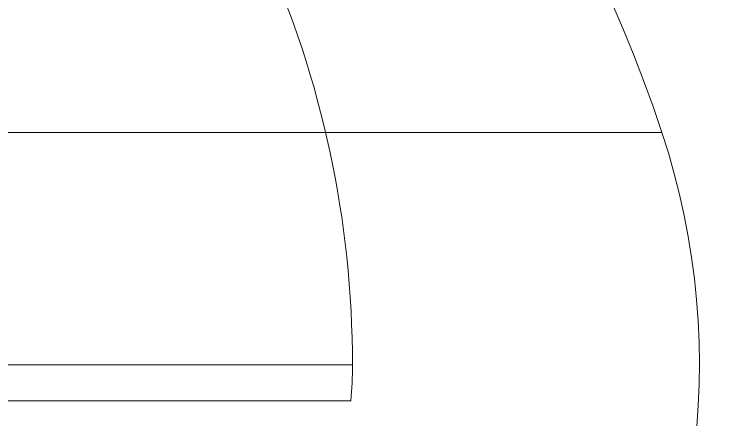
# Model space of a CAD drawing. Header units: millimetres. Extents: x 2680 to 2954, y 1171 to 1387.
# Drawn here: x 2940.8 to 2954.18, y 1281.21 to 1288.74 of the extents above; entities that cross this region are included whole.
import ezdxf

# ---------------------------------------------------------------- set-up
doc = ezdxf.new("R2010")
doc.units = ezdxf.units.MM

msp = doc.modelspace()

# ---------------------------------------------------------------- linework, layer by layer
at = {"color": 7, "linetype": 'Continuous', "lineweight": 15, "extrusion": (-0.253745, -3.38569e-15, 0.967271)}
for p, q in [((2952.83, 1286.549, 72.62), (2934.182, 1286.549, 67.728)), ((2952.83, 1286.549, 72.62), (2934.182, 1286.549, 67.728)), ((2947.079, 1282.225, 71.111), (2933.689, 1282.225, 67.599)), ((2947.079, 1282.225, 71.111), (2933.689, 1282.225, 67.599)), ((2947.047, 1281.558, 71.103), (2932.247, 1281.558, 67.221)), ((2947.047, 1281.558, 71.103), (2932.247, 1281.558, 67.221)), ((2947.047, 1281.558, 71.103), (2932.57, 1281.558, 67.305)), ((2933.215, 1281.558, 67.474), (2947.047, 1281.558, 71.103))]:
    msp.add_line(p, q, dxfattribs=at)
for centre, radius, start, end in [((-1278.225, 2850.335, -679.023), 25.667, 108.9246, 251.0754), ((-1278.225, 2850.335, -679.023), 25.667, 108.9246, 251.0754), ((-1282.225, 2850.335, -679.023), 18.333, 90, 139.7858), ((-1282.225, 2850.335, -679.023), 18.333, 90, 139.7858), ((-1282.225, 2850.335, -679.023), 18.333, 90, 139.7858), ((-1282.225, 2850.335, -679.023), 18.333, 90, 139.7858), ((-1282.225, 2850.335, -679.023), 18.333, 90, 139.7858), ((-1282.225, 2850.335, -679.023), 18.333, 90, 139.7858), ((-1282.225, 2850.335, -679.023), 18.333, 90, 139.7858), ((-1282.225, 2850.335, -679.023), 18.333, 90, 139.7858), ((-1282.225, 2850.335, -679.023), 18.333, 90, 139.7858), ((-1282.225, 2850.335, -679.023), 18.333, 90, 139.7858), ((-1282.225, 2850.335, -679.023), 18.333, 90, 139.7858), ((-1282.225, 2862.002, -679.023), 13.333, 360, 108.9246), ((-1282.225, 2862.002, -679.023), 13.333, 360, 108.9246), ((-1282.225, 2862.002, -679.023), 6.667, 84.2608, 90), ((-1282.225, 2862.002, -679.023), 6.667, 84.2608, 90), ((-1282.225, 2862.002, -679.023), 6.667, 84.2608, 90), ((-1282.225, 2862.002, -679.023), 6.667, 84.2608, 90), ((-1282.225, 2862.002, -679.023), 6.667, 84.2608, 90), ((-1282.225, 2862.002, -679.023), 6.667, 84.2608, 90), ((-1282.225, 2862.002, -679.023), 6.667, 84.2608, 90), ((-1282.225, 2862.002, -679.023), 6.667, 84.2608, 90), ((-1282.225, 2862.002, -679.023), 6.667, 84.2608, 90), ((-1282.225, 2862.002, -679.023), 6.667, 84.2608, 90), ((-1282.225, 2862.002, -679.023), 6.667, 84.2608, 90)]:
    msp.add_arc(centre, radius, start, end, dxfattribs=at)

doc.saveas('drawing.dxf')
